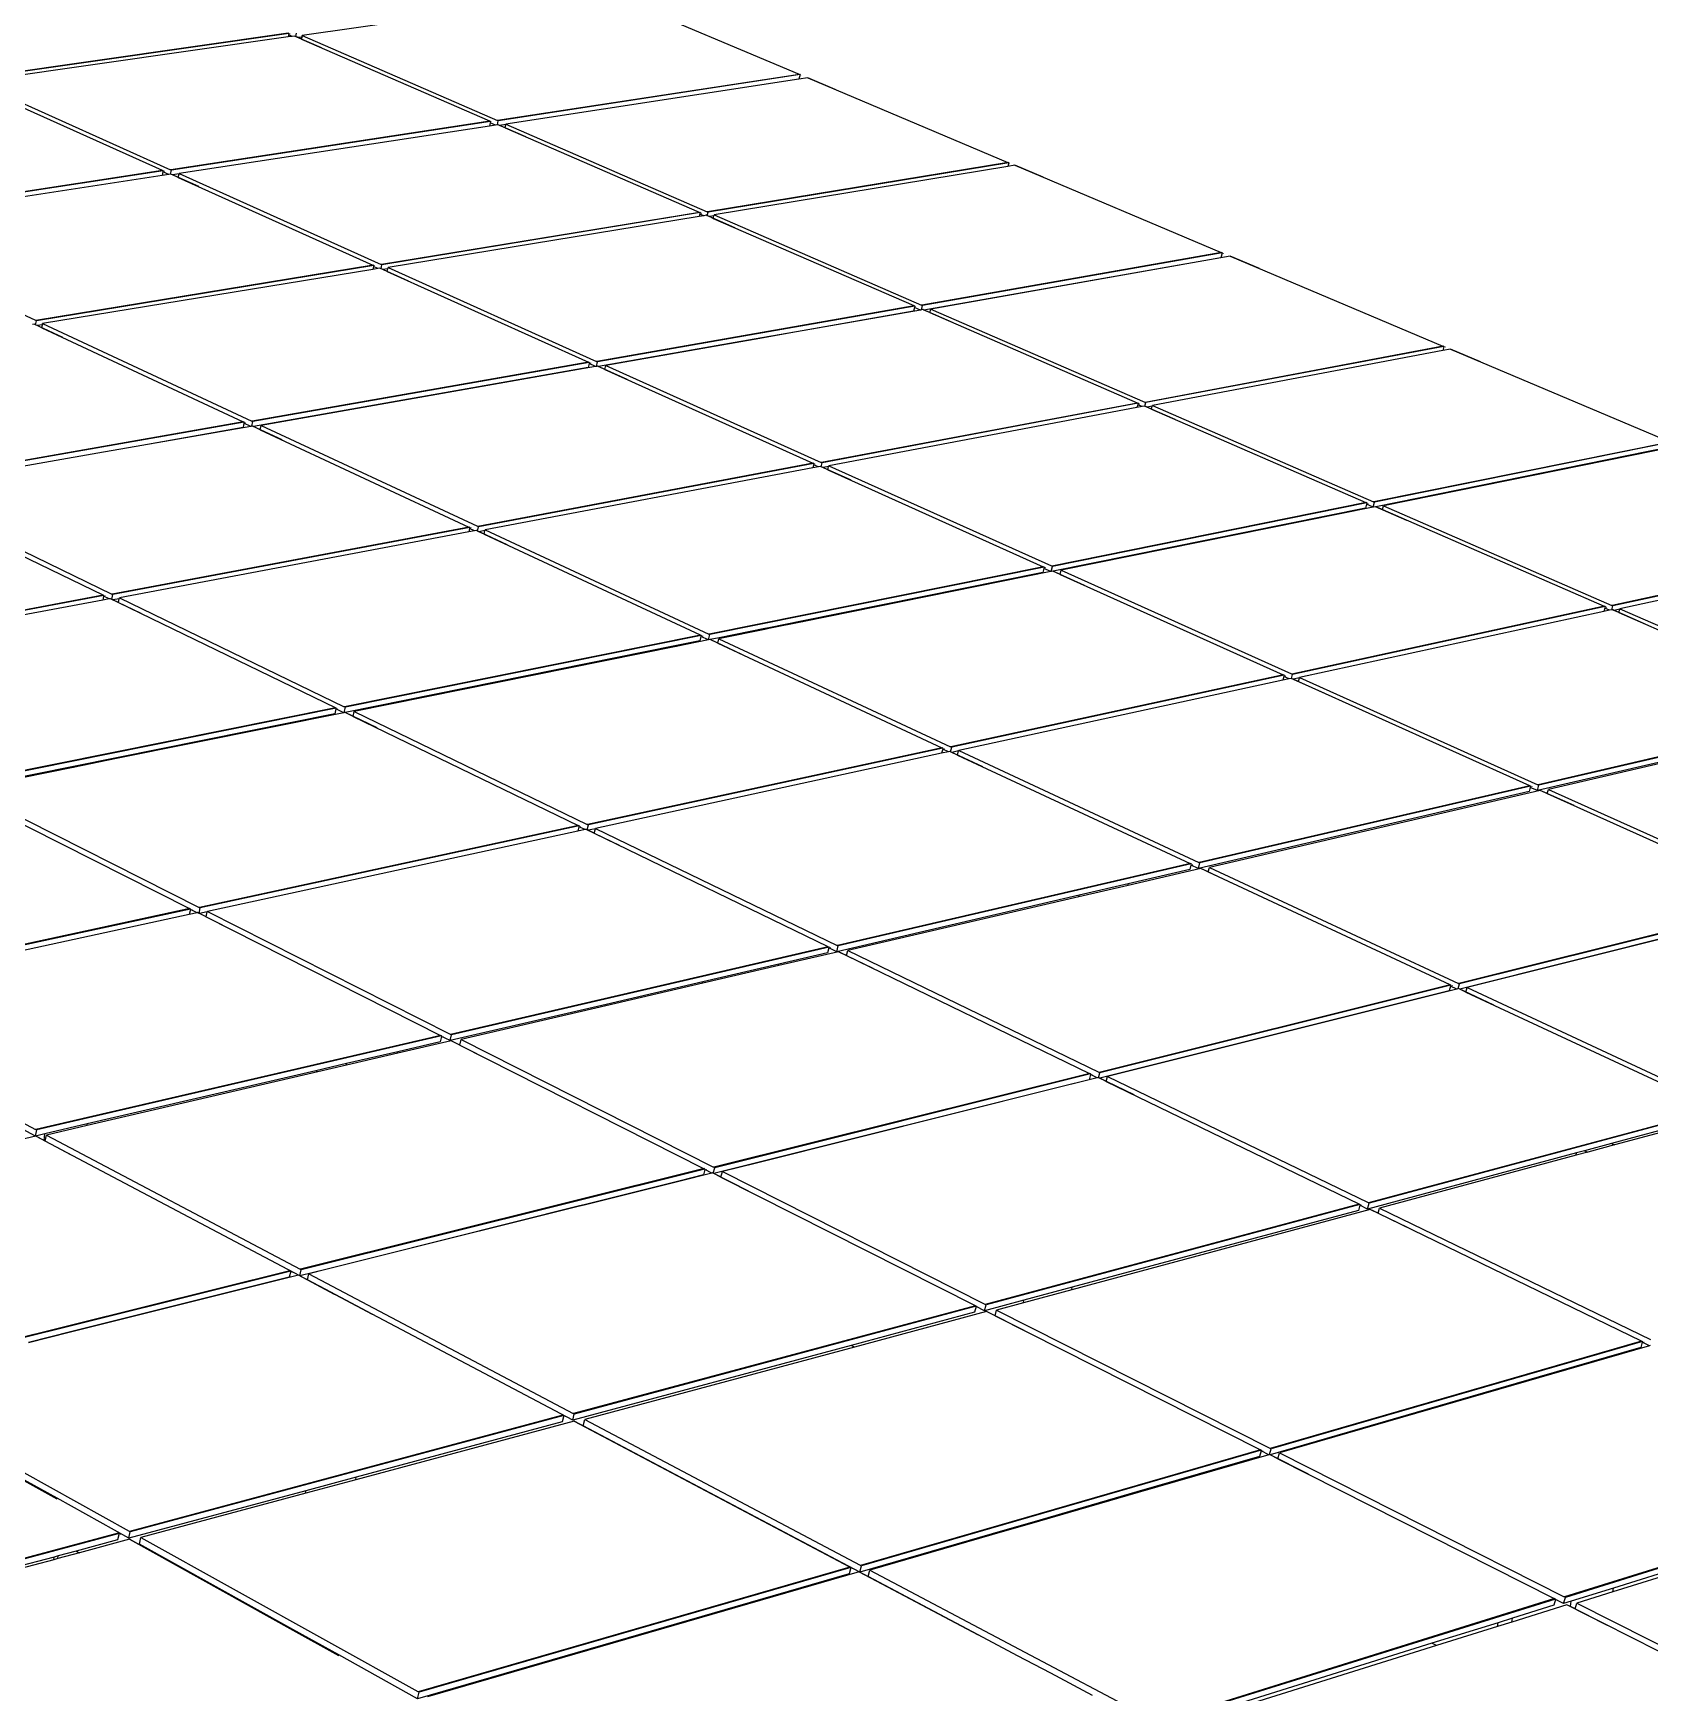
# Model space of a CAD drawing. Header units: inches. Extents: x -1925 to 2960, y -1726 to 1726.
# Drawn here: x 650 to 1440, y 135 to 946 of the extents above; entities that cross this region are included whole.
import ezdxf

# ---------------------------------------------------------------- set-up
doc = ezdxf.new("R2010")
doc.units = ezdxf.units.IN
doc.header["$MEASUREMENT"] = 0

msp = doc.modelspace()

# ---------------------------------------------------------------- linework, layer by layer
for p, q in [((926.37, 965.58), (781.68, 944.89)), ((929.53, 966.04), (1024.43, 925.99)), ((774.79, 946.01), (618.61, 923.73)), ((775.08, 945.89), (618.9, 923.6)), ((774.71, 944.21), (621.71, 922.33)), ((774.69, 946.06), (774.79, 946.01)), ((774.94, 945.24), (774.71, 944.21)), ((776.65, 944.49), (774.71, 944.21)), ((774.79, 946.01), (774.79, 946.01)), ((774.79, 946.01), (775.08, 945.89)), ((775.08, 945.89), (774.94, 945.24)), ((776.65, 944.49), (774.94, 945.24)), ((775.08, 945.89), (775.22, 945.83)), ((775.54, 945.69), (775.64, 945.64)), ((777.88, 944.67), (776.65, 944.49)), ((778.51, 944.39), (777.88, 944.67)), ((777.88, 944.67), (777.88, 944.67)), ((791.01, 938.95), (777.88, 944.67)), ((778.51, 944.39), (778.88, 946.1)), ((779.6, 943.92), (778.51, 944.39)), ((781.53, 944.2), (779.6, 943.92)), ((781.31, 943.18), (779.6, 943.92)), ((781.31, 943.18), (781.53, 944.2)), ((781.31, 943.18), (873.16, 903.2)), ((781.53, 944.2), (781.68, 944.89)), ((781.68, 944.89), (876.98, 903.44)), ((1024.57, 925.93), (877.12, 903.38)), ((1024.87, 925.81), (877.41, 903.25)), ((1024.87, 925.81), (1024.33, 923.57)), ((1028.61, 924.23), (1024.33, 923.57)), ((1024.43, 925.99), (1024.47, 925.98)), ((1024.47, 925.98), (1024.57, 925.93)), ((1024.57, 925.93), (1024.57, 925.93)), ((1024.57, 925.93), (1024.87, 925.81)), ((1024.87, 925.81), (1025.01, 925.75)), ((1025.34, 925.61), (1025.45, 925.56)), ((1028.61, 924.23), (1126.4, 882.96)), ((1028.61, 924.23), (1028.61, 924.23)), ((1042.09, 918.54), (1028.61, 924.23)), ((621.32, 920.48), (713.28, 879.1)), ((621.71, 922.33), (717.28, 879.36)), ((1024.33, 923.57), (881.17, 901.61)), ((873.31, 903.13), (717.42, 879.3)), ((873.6, 903), (717.72, 879.17)), ((873.08, 900.71), (721.49, 877.47)), ((873.45, 902.35), (873.08, 900.71)), ((876.13, 901.18), (873.08, 900.71)), ((873.2, 903.18), (873.31, 903.13)), ((873.31, 903.13), (873.31, 903.13)), ((873.31, 903.13), (873.6, 903)), ((873.6, 903), (873.45, 902.35)), ((876.13, 901.18), (873.45, 902.35)), ((873.6, 903), (873.75, 902.94)), ((874.08, 902.8), (874.18, 902.75)), ((876.97, 901.31), (876.13, 901.18)), ((876.97, 901.31), (877.41, 903.25)), ((877.36, 901.37), (876.97, 901.31)), ((877.12, 903.38), (876.98, 903.44)), ((877.41, 903.25), (877.12, 903.38)), ((878.1, 901.05), (877.36, 901.37)), ((877.36, 901.37), (877.36, 901.37)), ((890.9, 895.48), (877.36, 901.37)), ((881.15, 901.51), (878.1, 901.05)), ((880.78, 899.88), (878.1, 901.05)), ((880.78, 899.88), (881.15, 901.51)), ((880.78, 899.88), (975.63, 858.6)), ((881.15, 901.51), (881.17, 901.61)), ((881.17, 901.61), (979.45, 858.87)), ((713.42, 879.04), (548.37, 853.81)), ((713.72, 878.9), (548.67, 853.67)), ((713.22, 876.55), (552.45, 851.91)), ((713.6, 878.33), (713.22, 876.55)), ((716.45, 877.05), (713.22, 876.55)), ((713.28, 879.1), (713.32, 879.09)), ((713.32, 879.09), (713.42, 879.04)), ((713.42, 879.04), (713.42, 879.04)), ((713.42, 879.04), (713.72, 878.9)), ((713.72, 878.9), (713.6, 878.33)), ((716.45, 877.05), (713.6, 878.33)), ((713.72, 878.9), (713.86, 878.84)), ((714.2, 878.69), (714.3, 878.64)), ((717.3, 877.18), (716.45, 877.05)), ((717.42, 879.3), (717.28, 879.36)), ((717.3, 877.18), (717.72, 879.17)), ((717.49, 877.21), (717.3, 877.18)), ((717.72, 879.17), (717.42, 879.3)), ((718.24, 876.87), (717.49, 877.21)), ((717.49, 877.21), (717.49, 877.21)), ((731.08, 871.1), (717.49, 877.21)), ((721.47, 877.37), (718.24, 876.87)), ((721.09, 875.59), (718.24, 876.87)), ((721.09, 875.59), (721.47, 877.37)), ((721.09, 875.59), (816.14, 832.83)), ((721.47, 877.37), (721.49, 877.47)), ((721.49, 877.47), (820.15, 833.12)), ((1126.55, 882.9), (979.6, 858.8)), ((1126.85, 882.77), (979.9, 858.67)), ((1126.4, 880.96), (982.88, 857.37)), ((1126.4, 882.96), (1126.44, 882.95)), ((1126.85, 882.77), (1126.4, 880.96)), ((1129.81, 881.52), (1126.4, 880.96)), ((1126.44, 882.95), (1126.55, 882.9)), ((1126.55, 882.9), (1126.55, 882.9)), ((1126.55, 882.9), (1126.85, 882.77)), ((1126.85, 882.77), (1127, 882.71)), ((1127.34, 882.57), (1127.45, 882.52)), ((1129.81, 881.52), (1230.61, 838.98)), ((1129.82, 881.52), (1129.81, 881.52)), ((1143.7, 875.66), (1129.82, 881.52)), ((552.45, 851.91), (651.36, 805.83)), ((975.78, 858.53), (820.3, 833.05)), ((976.08, 858.4), (820.6, 832.91)), ((975.64, 856.54), (823.59, 831.57)), ((975.93, 857.73), (975.64, 856.54)), ((977.84, 856.9), (975.64, 856.54)), ((975.67, 858.58), (975.78, 858.53)), ((975.78, 858.53), (975.78, 858.53)), ((975.78, 858.53), (976.08, 858.4)), ((976.08, 858.4), (975.93, 857.73)), ((977.84, 856.9), (975.93, 857.73)), ((976.08, 858.4), (976.23, 858.34)), ((976.57, 858.19), (976.68, 858.14)), ((979.06, 857.1), (977.84, 856.9)), ((979.49, 856.92), (979.06, 857.1)), ((979.06, 857.1), (979.06, 857.1)), ((993.02, 851.03), (979.06, 857.1)), ((979.6, 858.8), (979.45, 858.87)), ((979.49, 856.92), (979.9, 858.67)), ((980.55, 856.45), (979.49, 856.92)), ((979.9, 858.67), (979.6, 858.8)), ((982.75, 856.82), (980.55, 856.45)), ((982.47, 855.62), (980.55, 856.45)), ((982.47, 855.62), (982.75, 856.82)), ((982.47, 855.62), (1080.44, 812.98)), ((982.75, 856.82), (982.88, 857.37)), ((982.88, 857.37), (1084.26, 813.28)), ((1230.76, 838.92), (1084.41, 813.21)), ((1231.07, 838.79), (1084.73, 813.07)), ((1230.45, 836.41), (1085.35, 810.85)), ((1235.04, 837.11), (1088.73, 811.34)), ((1231.07, 838.79), (1230.45, 836.41)), ((1230.64, 838.97), (1230.76, 838.92)), ((1230.76, 838.92), (1230.76, 838.92)), ((1230.76, 838.92), (1231.07, 838.79)), ((1231.07, 838.79), (1231.22, 838.73)), ((1231.57, 838.58), (1231.69, 838.53)), ((1235.04, 837.11), (1339.01, 793.24)), ((1235.05, 837.11), (1235.04, 837.11)), ((1249.37, 831.07), (1235.05, 837.11)), ((816.28, 832.76), (651.5, 805.76)), ((816.59, 832.62), (651.81, 805.62)), ((816.16, 830.71), (654.81, 804.22)), ((816.46, 832.04), (816.16, 830.71)), ((818.55, 831.11), (816.16, 830.71)), ((816.17, 832.81), (816.28, 832.76)), ((816.28, 832.76), (816.28, 832.76)), ((816.28, 832.76), (816.59, 832.62)), ((816.59, 832.62), (816.46, 832.04)), ((818.55, 831.11), (816.46, 832.04)), ((816.59, 832.62), (816.74, 832.56)), ((817.08, 832.4), (817.19, 832.35)), ((819.58, 831.28), (818.55, 831.11)), ((820.18, 831.01), (819.58, 831.28)), ((819.58, 831.28), (819.58, 831.28)), ((833.6, 824.97), (819.58, 831.28)), ((820.3, 833.05), (820.15, 833.12)), ((820.18, 831.01), (820.6, 832.91)), ((821.08, 830.6), (820.18, 831.01)), ((820.6, 832.91), (820.3, 833.05)), ((823.46, 830.99), (821.08, 830.6)), ((823.17, 829.66), (821.08, 830.6)), ((823.17, 829.66), (823.46, 830.99)), ((823.17, 829.66), (921.43, 785.45)), ((823.46, 830.99), (823.59, 831.57)), ((823.59, 831.57), (925.45, 785.77)), ((1080.59, 812.92), (925.61, 785.7)), ((1080.9, 812.78), (925.92, 785.56)), ((1083.68, 810.82), (1023.09, 800.16)), ((1080.74, 812.11), (1080.3, 810.33)), ((1080.47, 812.97), (1080.59, 812.92)), ((1080.59, 812.92), (1080.59, 812.92)), ((1080.59, 812.92), (1080.9, 812.78)), ((1080.9, 812.78), (1080.74, 812.11)), ((1083.68, 810.82), (1080.74, 812.11)), ((1080.9, 812.78), (1081.05, 812.71)), ((1081.41, 812.56), (1081.52, 812.51)), ((1084.19, 810.92), (1083.68, 810.82)), ((1084.19, 810.92), (1084.73, 813.07)), ((1084.9, 811.04), (1084.19, 810.92)), ((1084.41, 813.21), (1084.26, 813.28)), ((1084.73, 813.07), (1084.41, 813.21)), ((1085.35, 810.85), (1084.9, 811.04)), ((1084.9, 811.04), (1084.9, 811.04)), ((1099.31, 804.77), (1084.9, 811.04)), ((1088.29, 809.57), (1085.35, 810.85)), ((1088.29, 809.57), (1088.73, 811.34)), ((1088.73, 811.34), (1193.39, 765.82)), ((650.59, 803.91), (649.77, 803.77)), ((651.38, 803.54), (650.59, 803.91)), ((650.59, 803.91), (650.59, 803.91)), ((664.66, 797.35), (650.59, 803.91)), ((651.5, 805.76), (651.36, 805.83)), ((651.38, 803.54), (651.81, 805.62)), ((652.09, 803.21), (651.38, 803.54)), ((651.81, 805.62), (651.5, 805.76)), ((654.69, 803.63), (652.09, 803.21)), ((654.37, 802.14), (652.09, 803.21)), ((654.37, 802.14), (654.69, 803.63)), ((654.69, 803.63), (654.81, 804.22)), ((654.81, 804.22), (757.03, 756.6)), ((1080.3, 810.33), (1023.1, 800.26)), ((1088.29, 809.57), (1189.55, 765.49)), ((654.37, 802.14), (752.79, 756.25)), ((1002.46, 796.63), (926.37, 783.23)), ((1002.44, 796.52), (929.94, 783.75)), ((1023.09, 800.16), (1002.44, 796.52)), ((1002.44, 796.52), (1002.46, 796.63)), ((1023.1, 800.26), (1002.46, 796.63)), ((1023.09, 800.16), (1023.1, 800.26)), ((1339.16, 793.18), (1193.54, 765.75)), ((1339.49, 793.04), (1193.87, 765.61)), ((1338.94, 791.01), (1197.04, 764.22)), ((1339.49, 793.04), (1338.94, 791.01)), ((1342.64, 791.71), (1338.94, 791.01)), ((1339.04, 793.23), (1339.16, 793.18)), ((1339.16, 793.18), (1339.16, 793.18)), ((1339.16, 793.18), (1339.49, 793.04)), ((1339.49, 793.04), (1339.64, 792.97)), ((1340, 792.82), (1340.12, 792.77)), ((1342.64, 791.71), (1449.89, 746.45)), ((1342.64, 791.71), (1342.64, 791.71)), ((1357.41, 785.47), (1342.64, 791.71)), ((921.58, 785.38), (757.18, 756.53)), ((921.9, 785.24), (757.5, 756.38)), ((921.31, 782.73), (757.75, 753.94)), ((924.89, 783.25), (761.53, 754.5)), ((921.76, 784.66), (921.31, 782.73)), ((921.43, 785.45), (921.47, 785.44)), ((921.47, 785.44), (921.58, 785.38)), ((921.58, 785.38), (921.58, 785.38)), ((921.58, 785.38), (921.9, 785.24)), ((921.9, 785.24), (921.76, 784.66)), ((924.89, 783.25), (921.76, 784.66)), ((921.9, 785.24), (922.05, 785.17)), ((922.41, 785.01), (922.52, 784.96)), ((925.4, 783.34), (924.89, 783.25)), ((925.4, 783.34), (925.92, 785.56)), ((925.92, 783.43), (925.4, 783.34)), ((925.61, 785.7), (925.45, 785.77)), ((925.92, 785.56), (925.61, 785.7)), ((926.37, 783.23), (925.92, 783.43)), ((925.92, 783.43), (925.92, 783.43)), ((940.41, 776.91), (925.92, 783.43)), ((929.49, 781.83), (926.37, 783.23)), ((929.49, 781.83), (929.94, 783.75)), ((929.49, 781.83), (1031.16, 736.08)), ((929.94, 783.75), (1035.19, 736.43)), ((1189.71, 765.42), (1035.35, 736.36)), ((1190.04, 765.28), (1035.68, 736.21)), ((1189.5, 763.2), (1038.87, 734.78)), ((1189.86, 764.6), (1189.5, 763.2)), ((1191.99, 763.67), (1189.5, 763.2)), ((1189.55, 765.49), (1189.59, 765.47)), ((1189.59, 765.47), (1189.71, 765.42)), ((1189.71, 765.42), (1189.71, 765.42)), ((1189.71, 765.42), (1190.04, 765.28)), ((1190.04, 765.28), (1189.86, 764.6)), ((1191.99, 763.67), (1189.86, 764.6)), ((1190.04, 765.28), (1190.19, 765.21)), ((1190.56, 765.06), (1190.67, 765)), ((1193.21, 763.9), (1191.99, 763.67)), ((1193.4, 763.81), (1193.21, 763.9)), ((1193.21, 763.9), (1193.21, 763.9)), ((1208.09, 757.42), (1193.21, 763.9)), ((1193.54, 765.75), (1193.39, 765.82)), ((1193.4, 763.81), (1193.87, 765.61)), ((1194.44, 763.36), (1193.4, 763.81)), ((1193.87, 765.61), (1193.54, 765.75)), ((1196.94, 763.83), (1194.44, 763.36)), ((1196.58, 762.43), (1194.44, 763.36)), ((1196.58, 762.43), (1196.94, 763.83)), ((1196.58, 762.43), (1301.27, 716.87)), ((1196.94, 763.83), (1197.04, 764.22)), ((1197.04, 764.22), (1305.11, 717.22)), ((752.94, 756.18), (578.24, 725.53)), ((753.26, 756.03), (578.55, 725.37)), ((756.48, 754.01), (703.22, 744.63)), ((753.16, 755.56), (752.7, 753.45)), ((752.83, 756.23), (752.94, 756.18)), ((752.94, 756.18), (752.95, 756.18)), ((752.95, 756.18), (753.26, 756.03)), ((753.26, 756.03), (753.16, 755.56)), ((756.48, 754.01), (753.16, 755.56)), ((753.26, 756.03), (753.42, 755.96)), ((753.77, 755.8), (753.89, 755.74)), ((757, 754.1), (756.48, 754.01)), ((757, 754.1), (757.5, 756.38)), ((757.3, 754.15), (757, 754.1)), ((757.18, 756.53), (757.03, 756.6)), ((757.5, 756.38), (757.18, 756.53)), ((757.75, 753.94), (757.3, 754.15)), ((757.3, 754.15), (757.3, 754.15)), ((771.84, 747.37), (757.3, 754.15)), ((761.07, 752.39), (757.75, 753.94)), ((761.07, 752.39), (761.53, 754.5)), ((761.53, 754.5), (867.26, 705.24)), ((752.7, 753.45), (703.22, 744.75)), ((761.07, 752.39), (863.01, 704.86)), ((1450.05, 746.38), (1305.27, 717.15)), ((1450.38, 746.24), (1305.61, 717)), ((681.76, 740.97), (615.85, 729.38)), ((681.76, 740.86), (615.85, 729.26)), ((703.22, 744.75), (681.76, 740.97)), ((703.22, 744.63), (681.76, 740.86)), ((681.76, 740.86), (681.76, 740.97)), ((703.22, 744.63), (703.22, 744.75)), ((1449.7, 743.8), (1306.14, 714.75)), ((1454.61, 744.45), (1309.87, 715.15)), ((1031.32, 736.01), (867.42, 705.16)), ((1031.65, 735.86), (867.75, 705.01)), ((1031.13, 733.72), (870.96, 703.51)), ((1031.5, 735.27), (1031.13, 733.72)), ((1033.81, 734.23), (1031.13, 733.72)), ((1031.2, 736.06), (1031.32, 736.01)), ((1031.32, 736.01), (1031.32, 736.01)), ((1031.32, 736.01), (1031.65, 735.86)), ((1031.65, 735.86), (1031.5, 735.27)), ((1033.81, 734.23), (1031.5, 735.27)), ((1031.65, 735.86), (1031.81, 735.79)), ((1032.17, 735.63), (1032.29, 735.57)), ((1034.84, 734.43), (1033.81, 734.23)), ((1035.2, 734.26), (1034.84, 734.43)), ((1034.84, 734.43), (1034.84, 734.43)), ((1049.81, 727.69), (1034.84, 734.43)), ((1035.35, 736.36), (1035.19, 736.43)), ((1035.2, 734.26), (1035.68, 736.21)), ((1036.09, 733.87), (1035.2, 734.26)), ((1035.68, 736.21), (1035.35, 736.36)), ((1038.77, 734.37), (1036.09, 733.87)), ((1038.39, 732.83), (1036.09, 733.87)), ((1038.39, 732.83), (1038.77, 734.37)), ((1038.39, 732.83), (1143.62, 685.48)), ((1038.77, 734.37), (1038.87, 734.78)), ((1038.87, 734.78), (1147.66, 685.87)), ((582.6, 723.41), (688.65, 672.06)), ((582.12, 721.1), (684.17, 671.65)), ((1301.43, 716.8), (1147.82, 685.79)), ((1301.77, 716.65), (1148.16, 685.64)), ((1301.1, 714.14), (1148.53, 683.28)), ((1304.82, 714.55), (1152.45, 683.71)), ((1301.59, 715.96), (1301.1, 714.14)), ((1301.31, 716.85), (1301.43, 716.8)), ((1301.43, 716.8), (1301.43, 716.8)), ((1301.43, 716.8), (1301.77, 716.65)), ((1301.77, 716.65), (1301.59, 715.96)), ((1304.82, 714.55), (1301.59, 715.96)), ((1301.77, 716.65), (1301.93, 716.58)), ((1302.31, 716.42), (1302.43, 716.36)), ((1304.95, 714.57), (1304.82, 714.55)), ((1304.95, 714.57), (1305.61, 717)), ((1306.03, 714.79), (1304.95, 714.57)), ((1305.27, 717.15), (1305.11, 717.22)), ((1305.61, 717), (1305.27, 717.15)), ((1306.14, 714.75), (1306.03, 714.79)), ((1306.04, 714.79), (1306.03, 714.79)), ((1321.41, 708.1), (1306.04, 714.79)), ((1309.38, 713.34), (1306.14, 714.75)), ((1309.38, 713.34), (1309.87, 715.15)), ((1309.87, 715.15), (1421.55, 666.58)), ((1309.38, 713.34), (1417.71, 666.19)), ((863.17, 704.79), (688.81, 671.98)), ((863.5, 704.63), (689.14, 671.82)), ((862.99, 702.43), (692.36, 670.26)), ((863.39, 704.15), (862.99, 702.43)), ((865.89, 702.98), (862.99, 702.43)), ((863.05, 704.84), (863.17, 704.79)), ((863.17, 704.79), (863.17, 704.79)), ((863.17, 704.79), (863.5, 704.63)), ((863.5, 704.63), (863.39, 704.15)), ((865.89, 702.98), (863.39, 704.15)), ((863.5, 704.63), (863.66, 704.56)), ((864.02, 704.39), (864.14, 704.33)), ((866.71, 703.13), (865.89, 702.98)), ((867.25, 702.88), (866.71, 703.13)), ((866.71, 703.13), (866.71, 703.13)), ((881.75, 696.12), (866.71, 703.13)), ((867.25, 702.88), (867.75, 705.01)), ((867.96, 702.55), (867.25, 702.88)), ((867.42, 705.16), (867.26, 705.24)), ((867.75, 705.01), (867.42, 705.16)), ((870.86, 703.1), (867.96, 702.55)), ((870.46, 701.38), (867.96, 702.55)), ((870.46, 701.38), (870.86, 703.1)), ((870.46, 701.38), (976.08, 652.13)), ((870.86, 703.1), (870.96, 703.51)), ((870.96, 703.51), (980.34, 652.55)), ((1565.51, 697.66), (1421.72, 666.5)), ((1565.86, 697.51), (1422.06, 666.35)), ((1565.19, 695.22), (1425.45, 664.88)), ((1143.78, 685.41), (980.5, 652.47)), ((1144.12, 685.26), (980.85, 652.31)), ((1143.46, 682.68), (1025.53, 658.84)), ((1147.39, 683.12), (1026.09, 658.58)), ((1143.97, 684.66), (1143.46, 682.68)), ((1143.62, 685.48), (1143.66, 685.47)), ((1143.66, 685.47), (1143.78, 685.41)), ((1143.78, 685.41), (1143.78, 685.41)), ((1143.78, 685.41), (1144.12, 685.26)), ((1144.12, 685.26), (1143.97, 684.66)), ((1147.39, 683.12), (1143.97, 684.66)), ((1144.12, 685.26), (1144.28, 685.19)), ((1144.66, 685.02), (1144.79, 684.96)), ((1147.52, 683.15), (1147.39, 683.12)), ((1147.52, 683.15), (1148.16, 685.64)), ((1148.42, 683.33), (1147.52, 683.15)), ((1147.82, 685.79), (1147.66, 685.87)), ((1148.16, 685.64), (1147.82, 685.79)), ((1148.53, 683.28), (1148.42, 683.33)), ((1148.42, 683.33), (1148.42, 683.33)), ((1163.9, 676.36), (1148.42, 683.33)), ((1151.95, 681.74), (1148.53, 683.28)), ((1151.95, 681.74), (1152.45, 683.71)), ((1151.95, 681.74), (1260.94, 632.7)), ((1152.45, 683.71), (1264.99, 633.12)), ((684.32, 671.57), (498.47, 636.63)), ((684.65, 671.41), (498.8, 636.46)), ((684.17, 669.15), (502.03, 634.83)), ((684.17, 671.65), (684.2, 671.63)), ((684.58, 671.06), (684.17, 669.15)), ((687.3, 669.74), (684.17, 669.15)), ((684.2, 671.63), (684.32, 671.57)), ((684.32, 671.57), (684.33, 671.57)), ((684.33, 671.57), (684.65, 671.41)), ((684.65, 671.41), (684.58, 671.06)), ((687.3, 669.74), (684.58, 671.06)), ((684.65, 671.41), (684.81, 671.34)), ((685.18, 671.16), (685.3, 671.1)), ((687.87, 669.85), (687.3, 669.74)), ((688.63, 669.48), (687.87, 669.85)), ((687.88, 669.85), (687.87, 669.85)), ((702.98, 662.53), (687.88, 669.85)), ((688.63, 669.48), (689.14, 671.82)), ((689.13, 669.24), (688.63, 669.48)), ((688.81, 671.98), (688.65, 672.06)), ((689.14, 671.82), (688.81, 671.98)), ((692.26, 669.83), (689.13, 669.24)), ((691.85, 667.92), (689.13, 669.24)), ((691.85, 667.92), (692.26, 669.83)), ((691.85, 667.92), (797.7, 616.63)), ((692.26, 669.83), (692.36, 670.26)), ((692.36, 670.26), (802.2, 617.07)), ((1417.88, 666.12), (1265.16, 633.04)), ((1418.23, 665.96), (1265.51, 632.88)), ((1418.03, 665.26), (1417.57, 663.61)), ((1417.71, 666.19), (1417.75, 666.17)), ((1417.75, 666.17), (1417.88, 666.12)), ((1417.88, 666.12), (1417.88, 666.12)), ((1417.88, 666.12), (1418.23, 665.96)), ((1418.23, 665.96), (1418.03, 665.26)), ((1420.41, 664.23), (1418.03, 665.26)), ((1418.23, 665.96), (1418.39, 665.89)), ((1418.78, 665.72), (1418.91, 665.67)), ((1421.54, 664.47), (1422.06, 666.35)), ((1421.72, 666.5), (1421.55, 666.58)), ((1422.06, 666.35), (1421.72, 666.5)), ((1425.4, 664.7), (1425.45, 664.88)), ((1425.45, 664.88), (1540.89, 614.67)), ((1026.09, 658.58), (1009.57, 655.24)), ((1025.53, 658.84), (1009.62, 655.62)), ((1025.53, 658.84), (1026.09, 658.58)), ((1417.57, 663.61), (1268.92, 631.35)), ((1420.41, 664.23), (1417.57, 663.61)), ((1421.54, 664.47), (1420.41, 664.23)), ((1421.61, 664.49), (1421.54, 664.47)), ((1422.55, 664.08), (1421.61, 664.49)), ((1421.62, 664.49), (1421.61, 664.49)), ((1437.5, 657.57), (1421.62, 664.49)), ((1425.4, 664.7), (1422.55, 664.08)), ((1424.94, 663.04), (1422.55, 664.08)), ((1424.94, 663.04), (1425.4, 664.7)), ((1424.94, 663.04), (1537.05, 614.24)), ((976.24, 652.06), (802.36, 617)), ((976.59, 651.9), (802.7, 616.83)), ((980.09, 649.72), (964.39, 646.54)), ((975.95, 649.25), (964.43, 646.92)), ((976.47, 651.41), (975.95, 649.25)), ((976.08, 652.13), (976.12, 652.12)), ((976.12, 652.12), (976.24, 652.06)), ((976.24, 652.06), (976.25, 652.06)), ((976.25, 652.06), (976.59, 651.9)), ((976.59, 651.9), (976.47, 651.41)), ((980.09, 649.72), (976.47, 651.41)), ((976.59, 651.9), (976.75, 651.82)), ((977.13, 651.65), (977.25, 651.59)), ((980.22, 649.75), (980.09, 649.72)), ((980.22, 649.75), (980.85, 652.31)), ((980.91, 649.89), (980.22, 649.75)), ((980.5, 652.47), (980.34, 652.55)), ((980.85, 652.31), (980.5, 652.47)), ((981.02, 649.83), (980.91, 649.89)), ((980.91, 649.89), (980.91, 649.89)), ((996.48, 642.62), (980.91, 649.89)), ((985.29, 650.7), (981.02, 649.83)), ((984.64, 648.14), (981.02, 649.83)), ((984.64, 648.14), (985.17, 650.3)), ((985.84, 650.44), (985.17, 650.3)), ((985.17, 650.3), (1098.44, 597.52)), ((1007.72, 655.23), (985.29, 650.7)), ((985.84, 650.44), (985.29, 650.7)), ((1007.68, 654.85), (985.84, 650.44)), ((1009.57, 655.24), (1007.68, 654.85)), ((1007.68, 654.85), (1007.72, 655.23)), ((1009.62, 655.62), (1007.72, 655.23)), ((1009.57, 655.24), (1009.62, 655.62)), ((964.43, 646.92), (802.66, 614.22)), ((964.39, 646.54), (807.04, 614.73)), ((964.39, 646.54), (964.43, 646.92)), ((984.64, 648.14), (1094.17, 597.07)), ((1261.11, 632.62), (1098.61, 597.45)), ((1261.46, 632.47), (1098.96, 597.28)), ((1260.94, 632.7), (1260.98, 632.68)), ((1260.98, 632.68), (1261.11, 632.62)), ((1261.11, 632.62), (1261.11, 632.62)), ((1261.11, 632.62), (1261.46, 632.47)), ((1261.46, 632.47), (1261.3, 631.86)), ((1261.46, 632.47), (1261.63, 632.39)), ((1264.97, 630.89), (1265.51, 632.88)), ((1265.16, 633.04), (1264.99, 633.12)), ((1265.51, 632.88), (1265.16, 633.04)), ((1260.82, 630.05), (1102.4, 595.68)), ((1261.3, 631.86), (1260.82, 630.05)), ((1263.86, 630.71), (1260.82, 630.05)), ((1263.86, 630.71), (1261.3, 631.86)), ((1262.02, 632.21), (1262.15, 632.16)), ((1264.88, 630.93), (1263.86, 630.71)), ((1264.97, 630.89), (1264.88, 630.93)), ((1264.88, 630.93), (1264.88, 630.93)), ((1280.9, 623.72), (1264.88, 630.93)), ((1265.83, 630.5), (1264.97, 630.89)), ((1268.87, 631.16), (1265.83, 630.5)), ((1268.39, 629.35), (1265.83, 630.5)), ((1268.39, 629.35), (1268.87, 631.16)), ((1268.39, 629.35), (1381.32, 578.54)), ((1268.87, 631.16), (1268.92, 631.35)), ((1268.92, 631.35), (1385.36, 579)), ((797.86, 616.55), (612.31, 579.15)), ((798.21, 616.38), (612.65, 578.97)), ((797.74, 616.61), (797.86, 616.55)), ((797.86, 616.55), (797.86, 616.55)), ((797.86, 616.55), (798.21, 616.38)), ((798.21, 616.38), (798.13, 616.03)), ((798.21, 616.38), (798.37, 616.3)), ((798.75, 616.12), (798.88, 616.06)), ((802.1, 614.19), (802.7, 616.83)), ((802.36, 617), (802.2, 617.07)), ((802.7, 616.83), (802.36, 617)), ((801.97, 614.16), (690.91, 591.71)), ((797.59, 613.66), (690.94, 592.11)), ((798.13, 616.03), (797.59, 613.66)), ((801.97, 614.16), (798.13, 616.03)), ((802.1, 614.19), (801.97, 614.16)), ((802.55, 614.28), (802.1, 614.19)), ((802.66, 614.22), (802.55, 614.28)), ((802.55, 614.28), (802.55, 614.28)), ((818.2, 606.69), (802.55, 614.28)), ((806.51, 612.36), (802.66, 614.22)), ((806.51, 612.36), (807.04, 614.73)), ((806.51, 612.36), (916.41, 559.1)), ((807.04, 614.73), (920.92, 559.59)), ((1537.23, 614.17), (1385.54, 578.92)), ((1537.59, 614.01), (1385.9, 578.75)), ((690.94, 592.11), (669.81, 587.84)), ((690.91, 591.71), (690.94, 592.11)), ((1094.34, 596.99), (921.09, 559.5)), ((1094.69, 596.83), (921.44, 559.33)), ((1094.06, 594.34), (924.9, 557.66)), ((1094.57, 596.33), (1094.06, 594.34)), ((1097.33, 595.05), (1094.06, 594.34)), ((1094.17, 597.07), (1094.21, 597.05)), ((1094.21, 597.05), (1094.34, 596.99)), ((1094.34, 596.99), (1094.34, 596.99)), ((1094.34, 596.99), (1094.69, 596.83)), ((1094.69, 596.83), (1094.57, 596.33)), ((1097.33, 595.05), (1094.57, 596.33)), ((1094.69, 596.83), (1094.86, 596.75)), ((1095.26, 596.57), (1095.38, 596.51)), ((1098.13, 595.22), (1097.33, 595.05)), ((1098.41, 595.1), (1098.13, 595.22)), ((1098.13, 595.22), (1098.13, 595.22)), ((1114.26, 587.7), (1098.13, 595.22)), ((1098.41, 595.1), (1098.96, 597.28)), ((1099.09, 594.78), (1098.41, 595.1)), ((1098.61, 597.45), (1098.44, 597.52)), ((1098.96, 597.28), (1098.61, 597.45)), ((1102.35, 595.49), (1099.09, 594.78)), ((1101.85, 593.49), (1099.09, 594.78)), ((1101.85, 593.49), (1102.35, 595.49)), ((1101.85, 593.49), (1215.46, 540.51)), ((1102.35, 595.49), (1102.4, 595.68)), ((1102.4, 595.68), (1219.74, 541.01)), ((1476.35, 597.36), (1385.16, 576.12)), ((1476.23, 596.67), (1390.5, 576.69)), ((669.81, 587.84), (612.36, 576.23)), ((669.78, 587.44), (617.01, 576.77)), ((690.91, 591.71), (669.78, 587.44)), ((669.78, 587.44), (669.81, 587.84)), ((617.01, 576.77), (731.3, 519.06)), ((1381.12, 575.66), (1219.56, 538.04)), ((1381.49, 578.46), (1219.91, 540.93)), ((1381.85, 578.3), (1220.28, 540.76)), ((1386.45, 576.23), (1224.92, 538.6)), ((1381.68, 577.68), (1381.12, 575.66)), ((1381.36, 578.52), (1381.49, 578.46)), ((1381.49, 578.46), (1381.49, 578.46)), ((1381.49, 578.46), (1381.85, 578.3)), ((1381.85, 578.3), (1381.68, 577.68)), ((1385.16, 576.12), (1381.68, 577.68)), ((1381.85, 578.3), (1382.03, 578.22)), ((1382.43, 578.04), (1382.57, 577.98)), ((1385.16, 576.12), (1385.9, 578.75)), ((1385.54, 578.92), (1385.36, 579)), ((1385.9, 578.75), (1385.54, 578.92)), ((1389.93, 574.66), (1386.45, 576.23)), ((1386.46, 576.23), (1386.45, 576.23)), ((1403.04, 568.77), (1386.46, 576.23)), ((1389.93, 574.66), (1390.5, 576.69)), ((1390.5, 576.69), (1511.09, 522.47)), ((616.45, 574.16), (726.52, 518.53)), ((1389.93, 574.66), (1507.05, 521.97)), ((921.09, 559.5), (920.92, 559.59)), ((921.44, 559.33), (921.09, 559.5)), ((916.57, 559.02), (731.47, 518.98)), ((916.93, 558.84), (731.83, 518.8)), ((916.32, 556.28), (735.3, 517.04)), ((916.85, 558.48), (916.32, 556.28)), ((919.82, 557.04), (916.32, 556.28)), ((916.41, 559.1), (916.45, 559.08)), ((916.45, 559.08), (916.57, 559.02)), ((916.57, 559.02), (916.58, 559.02)), ((916.58, 559.02), (916.93, 558.84)), ((916.93, 558.84), (916.85, 558.48)), ((919.82, 557.04), (916.85, 558.48)), ((916.93, 558.84), (917.1, 558.76)), ((917.5, 558.57), (917.63, 558.51)), ((920.39, 557.16), (919.82, 557.04)), ((920.39, 557.17), (920.39, 557.16)), ((936.62, 549.3), (920.39, 557.17)), ((920.87, 556.93), (920.39, 557.16)), ((920.87, 556.93), (921.44, 559.33)), ((921.35, 556.7), (920.87, 556.93)), ((924.85, 557.46), (921.35, 556.7)), ((924.33, 555.26), (921.35, 556.7)), ((924.33, 555.26), (924.85, 557.46)), ((924.33, 555.26), (1038.47, 499.94)), ((924.85, 557.46), (924.9, 557.66)), ((924.9, 557.66), (1042.99, 500.47)), ((1215.64, 540.43), (1043.17, 500.39)), ((1216, 540.26), (1043.54, 500.21)), ((1220.64, 538.1), (1185.13, 529.83)), ((1215.28, 537.55), (1185.23, 530.55)), ((1215.87, 539.76), (1215.28, 537.55)), ((1215.46, 540.51), (1215.5, 540.5)), ((1215.5, 540.5), (1215.64, 540.43)), ((1215.64, 540.43), (1215.64, 540.43)), ((1215.64, 540.43), (1216, 540.26)), ((1216, 540.26), (1215.87, 539.76)), ((1219.56, 538.04), (1215.87, 539.76)), ((1216, 540.26), (1216.18, 540.18)), ((1216.59, 539.99), (1216.72, 539.93)), ((1219.56, 538.04), (1220.28, 540.76)), ((1219.91, 540.93), (1219.74, 541.01)), ((1220.28, 540.76), (1219.91, 540.93)), ((1224.33, 536.38), (1220.64, 538.1)), ((1220.64, 538.1), (1220.64, 538.1)), ((1237.36, 530.3), (1220.64, 538.1)), ((1224.33, 536.38), (1224.92, 538.6)), ((1224.33, 536.38), (1342.3, 481.37)), ((1224.92, 538.6), (1346.57, 481.91)), ((1185.13, 529.83), (1161.12, 524.24)), ((1185.23, 530.55), (1161.22, 524.96)), ((1185.13, 529.83), (1185.23, 530.55)), ((731.47, 518.98), (731.3, 519.06)), ((731.83, 518.8), (731.47, 518.98)), ((1161.22, 524.96), (1042.84, 497.41)), ((1161.12, 524.24), (1048.21, 497.95)), ((1161.12, 524.24), (1161.22, 524.96)), ((1507.23, 521.89), (1346.76, 481.83)), ((1507.6, 521.72), (1347.14, 481.65)), ((726.69, 518.45), (528.49, 475.6)), ((727.05, 518.27), (528.84, 475.41)), ((726.46, 515.63), (532.33, 473.56)), ((727.01, 518.07), (726.46, 515.63)), ((730.23, 516.45), (726.46, 515.63)), ((726.56, 518.51), (726.69, 518.45)), ((726.69, 518.45), (726.69, 518.45)), ((726.69, 518.45), (727.05, 518.27)), ((727.05, 518.27), (727.01, 518.07)), ((730.23, 516.45), (727.01, 518.07)), ((727.05, 518.27), (727.22, 518.18)), ((727.62, 517.98), (727.75, 517.92)), ((730.52, 516.51), (730.23, 516.45)), ((731.24, 516.15), (730.52, 516.51)), ((730.53, 516.51), (730.52, 516.51)), ((746.82, 508.27), (730.53, 516.51)), ((731.24, 516.15), (731.83, 518.8)), ((731.49, 516.02), (731.24, 516.15)), ((735.26, 516.84), (731.49, 516.02)), ((734.71, 514.39), (731.49, 516.02)), ((734.71, 514.39), (735.26, 516.84)), ((734.71, 514.39), (849.19, 456.54)), ((735.26, 516.84), (735.3, 517.04)), ((735.3, 517.04), (853.98, 457.12)), ((1460.92, 507.56), (1347.17, 479.1)), ((1460.9, 507.47), (1350.83, 479.93)), ((1038.65, 499.85), (854.16, 457.03)), ((1039.02, 499.67), (854.53, 456.84)), ((1043.69, 497.41), (1014.45, 490.6)), ((1038.32, 496.88), (1014.53, 491.34)), ((1038.93, 499.31), (1038.32, 496.88)), ((1038.47, 499.94), (1038.51, 499.92)), ((1038.51, 499.92), (1038.65, 499.85)), ((1038.65, 499.85), (1038.65, 499.85)), ((1038.65, 499.85), (1039.02, 499.67)), ((1039.02, 499.67), (1038.93, 499.31)), ((1042.84, 497.41), (1038.93, 499.31)), ((1039.02, 499.67), (1039.19, 499.59)), ((1039.61, 499.39), (1039.74, 499.32)), ((1042.84, 497.41), (1043.54, 500.21)), ((1043.17, 500.39), (1042.99, 500.47)), ((1043.54, 500.21), (1043.17, 500.39)), ((1047.6, 495.51), (1043.69, 497.41)), ((1043.69, 497.41), (1043.69, 497.41)), ((1060.53, 489.25), (1043.69, 497.41)), ((1047.6, 495.51), (1048.21, 497.95)), ((1047.6, 495.51), (1166.27, 438)), ((1048.21, 497.95), (1170.8, 438.58)), ((1014.45, 490.6), (977.36, 481.97)), ((1014.53, 491.34), (977.45, 482.72)), ((1014.45, 490.6), (1014.53, 491.34)), ((977.36, 481.97), (930.01, 470.95)), ((977.45, 482.72), (930.09, 471.7)), ((977.36, 481.97), (977.45, 482.72)), ((1342.48, 481.29), (1170.99, 438.49)), ((1342.86, 481.11), (1171.37, 438.31)), ((1342.09, 478.36), (1172.06, 435.84)), ((1345.76, 479.19), (1175.1, 436.5)), ((1342.72, 480.61), (1342.09, 478.36)), ((1342.34, 481.35), (1342.48, 481.29)), ((1342.48, 481.29), (1342.48, 481.29)), ((1342.48, 481.29), (1342.86, 481.11)), ((1342.86, 481.11), (1342.72, 480.61)), ((1345.76, 479.19), (1342.72, 480.61)), ((1342.86, 481.11), (1343.04, 481.03)), ((1343.46, 480.83), (1343.6, 480.77)), ((1346.5, 479.37), (1345.76, 479.19)), ((1346.5, 479.37), (1347.14, 481.65)), ((1346.55, 479.39), (1346.5, 479.37)), ((1347.17, 479.1), (1346.55, 479.39)), ((1346.56, 479.39), (1346.55, 479.39)), ((1363.89, 471.3), (1346.56, 479.39)), ((1346.76, 481.83), (1346.57, 481.91)), ((1347.14, 481.65), (1346.76, 481.83)), ((1350.21, 477.68), (1347.17, 479.1)), ((1350.21, 477.68), (1350.83, 479.93)), ((1350.83, 479.93), (1477.02, 421.13)), ((532.33, 473.56), (651.38, 410.65)), ((930.09, 471.7), (853.85, 453.96)), ((930.01, 470.95), (859.23, 454.47)), ((930.01, 470.95), (930.09, 471.7)), ((1350.21, 477.68), (1472.74, 420.55)), ((849.36, 456.45), (651.55, 410.56)), ((849.74, 456.26), (651.93, 410.36)), ((849.69, 456.07), (849.06, 453.38)), ((849.19, 456.54), (849.23, 456.52)), ((849.23, 456.52), (849.36, 456.45)), ((849.36, 456.45), (849.37, 456.45)), ((849.37, 456.45), (849.74, 456.26)), ((849.74, 456.26), (849.69, 456.07)), ((853.85, 453.96), (849.69, 456.07)), ((849.74, 456.26), (849.91, 456.18)), ((850.33, 455.97), (850.46, 455.9)), ((853.85, 453.96), (854.53, 456.84)), ((854.16, 457.03), (853.98, 457.12)), ((854.53, 456.84), (854.16, 457.03)), ((858.59, 451.79), (859.23, 454.47)), ((859.23, 454.47), (982.59, 392.19)), ((828.3, 447.81), (803.25, 441.98)), ((828.37, 448.57), (803.33, 442.75)), ((854.43, 453.89), (828.3, 447.81)), ((828.3, 447.81), (828.37, 448.57)), ((849.06, 453.38), (828.37, 448.57)), ((858.59, 451.79), (854.43, 453.89)), ((854.43, 453.89), (854.43, 453.89)), ((871.37, 445.33), (854.43, 453.89)), ((858.59, 451.79), (977.78, 391.55)), ((651.28, 407.39), (589.87, 439.87)), ((789.29, 438.73), (676.48, 412.48)), ((788.28, 439.25), (676.54, 413.26)), ((803.33, 442.75), (788.28, 439.25)), ((789.29, 438.73), (788.28, 439.25)), ((803.25, 441.98), (789.29, 438.73)), ((803.25, 441.98), (803.33, 442.75)), ((1166.45, 437.91), (982.77, 392.09)), ((1166.27, 438), (1166.32, 437.98)), ((1166.32, 437.98), (1166.45, 437.91)), ((1166.45, 437.91), (1166.46, 437.91)), ((1166.46, 437.91), (1166.84, 437.73)), ((1170.72, 435.84), (1171.37, 438.31)), ((1170.99, 438.49), (1170.8, 438.58)), ((1171.37, 438.31), (1170.99, 438.49)), ((1166.84, 437.73), (983.16, 391.9)), ((1148.32, 430.36), (1002.89, 394)), ((1148.33, 430.45), (1002.9, 394.1)), ((1170, 435.78), (1148.32, 430.36)), ((1148.32, 430.36), (1148.33, 430.45)), ((1166.09, 434.89), (1148.33, 430.45)), ((1166.74, 437.36), (1166.09, 434.89)), ((1166.84, 437.73), (1166.74, 437.36)), ((1170, 435.78), (1166.74, 437.36)), ((1166.84, 437.73), (1167.02, 437.64)), ((1167.45, 437.43), (1167.59, 437.36)), ((1170.57, 435.92), (1170, 435.78)), ((1170.72, 435.84), (1170.57, 435.92)), ((1170.57, 435.92), (1170.57, 435.92)), ((1188.05, 427.44), (1170.57, 435.92)), ((1171.19, 435.62), (1170.72, 435.84)), ((1172.06, 435.84), (1171.19, 435.62)), ((1171.98, 435.24), (1171.19, 435.62)), ((1171.98, 435.24), (1172.06, 435.84)), ((1174.44, 434.04), (1171.98, 435.24)), ((1174.44, 434.04), (1175.1, 436.5)), ((1174.44, 434.04), (1297.87, 374.22)), ((1175.1, 436.5), (1302.41, 374.85)), ((1472.93, 420.46), (1302.6, 374.76)), ((1473.32, 420.28), (1303, 374.57)), ((1464, 415.2), (1421.27, 403.71)), ((1463.8, 414.05), (1422.77, 403)), ((651.54, 407.24), (438.92, 357.78)), ((651.28, 407.39), (651.93, 410.36)), ((655.8, 408.44), (651.28, 407.39)), ((651.55, 410.56), (651.38, 410.65)), ((655.54, 405.12), (651.54, 407.24)), ((651.54, 407.24), (651.54, 407.24)), ((668.54, 398.24), (651.54, 407.24)), ((651.93, 410.36), (651.55, 410.56)), ((655.54, 405.12), (655.8, 408.44)), ((676.54, 413.26), (655.8, 408.44)), ((655.99, 404.9), (656.64, 407.87)), ((676.48, 412.48), (656.64, 407.87)), ((656.64, 407.87), (780.56, 342.38)), ((676.48, 412.48), (676.54, 413.26)), ((675.06, 394.81), (655.99, 404.9)), ((1404.31, 399.15), (1302.2, 371.7)), ((1404.11, 397.98), (1308.04, 372.13)), ((1409.71, 399.49), (1404.11, 397.98)), ((1404.11, 397.98), (1404.31, 399.15)), ((1408.21, 400.2), (1404.31, 399.15)), ((1421.27, 403.71), (1408.21, 400.2)), ((1408.21, 400.2), (1409.71, 399.49)), ((1422.77, 403), (1409.71, 399.49)), ((1421.27, 403.71), (1422.77, 403)), ((675.05, 394.8), (675.06, 394.81)), ((780.44, 339.07), (675.06, 394.81)), ((977.96, 391.46), (780.74, 342.29)), ((978.35, 391.27), (781.13, 342.08)), ((981.81, 389.29), (966.23, 385.4)), ((978.3, 391.07), (977.63, 388.35)), ((977.82, 391.53), (977.96, 391.46)), ((977.96, 391.46), (977.96, 391.46)), ((977.96, 391.46), (978.35, 391.27)), ((978.35, 391.27), (978.3, 391.07)), ((981.81, 389.29), (978.3, 391.07)), ((978.35, 391.27), (978.53, 391.17)), ((978.96, 390.96), (979.1, 390.89)), ((982.1, 389.37), (981.81, 389.29)), ((982.48, 389.18), (982.1, 389.37)), ((982.1, 389.37), (982.1, 389.37)), ((999.71, 380.47), (982.1, 389.37)), ((982.48, 389.18), (983.16, 391.9)), ((982.73, 389.05), (982.48, 389.18)), ((982.77, 392.09), (982.59, 392.19)), ((1002.9, 394.1), (982.73, 389.05)), ((983.16, 391.9), (982.77, 392.09)), ((986.23, 387.28), (986.91, 390)), ((1002.89, 394), (986.91, 390)), ((986.91, 390), (1115.19, 325.23)), ((1002.89, 394), (1002.9, 394.1)), ((966.23, 385.4), (919.32, 373.68)), ((966.24, 385.5), (919.33, 373.78)), ((966.23, 385.4), (966.24, 385.5)), ((977.63, 388.35), (966.24, 385.5)), ((986.23, 387.28), (982.73, 389.05)), ((986.23, 387.28), (1110.37, 324.54)), ((917.19, 373.14), (818.55, 348.49)), ((917.06, 373.21), (818.56, 348.59)), ((919.33, 373.78), (917.06, 373.21)), ((917.19, 373.14), (917.06, 373.21)), ((919.32, 373.68), (917.19, 373.14)), ((919.32, 373.68), (919.33, 373.78)), ((1298.06, 374.13), (1115.39, 325.13)), ((1298.46, 373.94), (1115.79, 324.93)), ((1298.36, 373.56), (1297.67, 371.06)), ((1297.92, 374.2), (1298.06, 374.13)), ((1298.06, 374.13), (1298.06, 374.13)), ((1298.06, 374.13), (1298.46, 373.94)), ((1298.46, 373.94), (1298.36, 373.56)), ((1302.2, 371.7), (1298.36, 373.56)), ((1298.46, 373.94), (1298.65, 373.84)), ((1299.1, 373.63), (1299.24, 373.56)), ((1302.2, 371.7), (1303, 374.57)), ((1302.6, 374.76), (1302.41, 374.85)), ((1303, 374.57), (1302.6, 374.76)), ((1303.5, 371.49), (1157.65, 332.26)), ((1297.67, 371.06), (1157.82, 333.48)), ((1307.34, 369.63), (1303.5, 371.49)), ((1303.5, 371.49), (1303.5, 371.49)), ((1321.67, 362.69), (1303.5, 371.49)), ((1307.34, 369.63), (1308.04, 372.13)), ((1307.34, 369.63), (1435.85, 307.35)), ((1308.04, 372.13), (1440.39, 308.04)), ((818.56, 348.59), (793.77, 342.4)), ((818.55, 348.49), (818.56, 348.59)), ((775.62, 341.6), (563.32, 288.68)), ((776.01, 341.39), (563.71, 288.47)), ((776.01, 341.39), (775.32, 338.38)), ((775.48, 341.67), (775.63, 341.6)), ((775.63, 341.6), (775.92, 341.44)), ((775.92, 341.44), (776.01, 341.39)), ((776.01, 341.39), (776.2, 341.3)), ((776.63, 341.07), (776.77, 340.99)), ((793.77, 342.4), (780.44, 339.07)), ((780.44, 339.07), (781.13, 342.08)), ((780.74, 342.29), (780.56, 342.38)), ((781.13, 342.08), (780.74, 342.29)), ((793.76, 342.3), (784.9, 340.08)), ((818.55, 348.49), (793.76, 342.3)), ((793.76, 342.3), (793.77, 342.4)), ((779.78, 339.4), (668.35, 311.56)), ((775.32, 338.38), (668.36, 311.66)), ((792.83, 332.5), (779.78, 339.4)), ((779.79, 339.4), (779.78, 339.4)), ((797.48, 330.03), (779.79, 339.4)), ((784.21, 337.07), (784.9, 340.08)), ((792.83, 332.51), (784.21, 337.07)), ((784.9, 340.08), (913.95, 271.89)), ((792.83, 332.5), (792.83, 332.51)), ((815.79, 320.37), (792.83, 332.51)), ((792.83, 332.5), (815.79, 320.35)), ((1157.82, 333.48), (1134.25, 327.14)), ((1157.65, 332.26), (1157.82, 333.48)), ((1110.56, 324.45), (914.15, 271.79)), ((1110.37, 324.54), (1110.42, 324.52)), ((1110.42, 324.52), (1110.56, 324.45)), ((1110.56, 324.45), (1110.57, 324.45)), ((1110.57, 324.45), (1110.97, 324.24)), ((1134.25, 327.14), (1115.01, 321.97)), ((1115.01, 321.97), (1115.79, 324.93)), ((1115.39, 325.13), (1115.19, 325.23)), ((1115.79, 324.93), (1115.39, 325.13)), ((1134.08, 325.92), (1120.87, 322.36)), ((1157.65, 332.26), (1134.08, 325.92)), ((1134.08, 325.92), (1134.25, 327.14)), ((815.79, 320.35), (815.79, 320.37)), ((913.8, 268.52), (815.79, 320.37)), ((1110.97, 324.24), (914.55, 271.57)), ((1110.19, 321.28), (1049.91, 305.08)), ((1116.05, 321.68), (1051.43, 304.3)), ((1110.91, 324.04), (1110.19, 321.28)), ((1110.97, 324.24), (1110.91, 324.04)), ((1115.01, 321.97), (1110.91, 324.04)), ((1110.97, 324.24), (1111.16, 324.15)), ((1111.61, 323.92), (1111.75, 323.85)), ((1120.14, 319.61), (1116.05, 321.68)), ((1116.05, 321.68), (1116.05, 321.68)), ((1134.37, 312.42), (1116.05, 321.68)), ((1120.14, 319.61), (1120.87, 322.36)), ((1120.14, 319.61), (1249.59, 254.19)), ((1120.87, 322.36), (1254.42, 254.93)), ((668.35, 311.56), (647.84, 306.43)), ((668.36, 311.66), (647.85, 306.54)), ((668.35, 311.56), (668.36, 311.66)), ((1049.91, 305.08), (913.8, 268.52)), ((1051.43, 304.3), (919.66, 268.87)), ((1051.43, 304.3), (1049.91, 305.08)), ((1436.05, 307.25), (1254.62, 254.83)), ((1436.46, 307.05), (1255.03, 254.62)), ((1439.93, 304.94), (1385.92, 289.3)), ((1435.62, 304.14), (1386, 289.78)), ((1436.35, 306.67), (1435.62, 304.14)), ((1435.9, 307.33), (1436.05, 307.25)), ((1436.05, 307.25), (1436.05, 307.26)), ((1436.05, 307.26), (1436.46, 307.05)), ((1436.46, 307.05), (1436.35, 306.67)), ((1439.93, 304.94), (1436.35, 306.67)), ((1436.46, 307.05), (1436.66, 306.96)), ((1437.12, 306.73), (1437.27, 306.66)), ((1440.21, 305.02), (1439.93, 304.94)), ((567.49, 286.36), (697.04, 214.4)), ((1386, 289.78), (1254.5, 251.7)), ((1385.92, 289.3), (1259.1, 252.57)), ((1385.92, 289.3), (1386, 289.78)), ((909.01, 271.04), (697.24, 214.29)), ((909.41, 270.82), (697.64, 214.06)), ((914.53, 268.12), (807.84, 239.45)), ((908.67, 267.77), (807.97, 240.72)), ((909.41, 270.82), (908.67, 267.77)), ((908.86, 271.12), (909.01, 271.04)), ((909.01, 271.04), (909.32, 270.87)), ((909.32, 270.87), (909.41, 270.82)), ((909.41, 270.82), (909.61, 270.72)), ((910.06, 270.48), (910.2, 270.41)), ((913.8, 268.52), (914.55, 271.57)), ((914.15, 271.79), (913.95, 271.89)), ((914.55, 271.57), (914.15, 271.79)), ((914.53, 268.12), (1049.06, 196.95)), ((914.53, 268.12), (914.53, 268.12)), ((932.97, 258.36), (914.53, 268.12)), ((918.91, 265.81), (919.66, 268.87)), ((919.66, 268.87), (1054.21, 197.77)), ((1054.03, 194.34), (918.91, 265.81)), ((1249.79, 254.09), (1054.41, 197.66)), ((1250.21, 253.87), (1054.84, 197.44)), ((1253.98, 251.73), (1190.04, 233.22)), ((1250.15, 253.67), (1249.38, 250.87)), ((1249.59, 254.19), (1249.64, 254.16)), ((1249.64, 254.16), (1249.79, 254.09)), ((1249.79, 254.09), (1249.79, 254.09)), ((1249.79, 254.09), (1250.21, 253.87)), ((1250.21, 253.87), (1250.15, 253.67)), ((1253.98, 251.73), (1250.15, 253.67)), ((1250.21, 253.87), (1250.41, 253.77)), ((1250.87, 253.54), (1251.02, 253.46)), ((1254.26, 251.81), (1253.98, 251.73)), ((1254.26, 251.81), (1255.03, 254.62)), ((1254.27, 251.82), (1254.26, 251.81)), ((1254.5, 251.7), (1254.27, 251.82)), ((1254.28, 251.82), (1254.27, 251.82)), ((1273.35, 242.17), (1254.28, 251.82)), ((1254.62, 254.83), (1254.42, 254.93)), ((1258.33, 249.77), (1254.5, 251.7)), ((1255.03, 254.62), (1254.62, 254.83)), ((1258.33, 249.77), (1259.1, 252.57)), ((1259.1, 252.57), (1398.2, 182.33)), ((1249.38, 250.87), (1189.45, 233.53)), ((1258.33, 249.77), (1393.37, 181.52)), ((642.71, 240.75), (661.8, 230.13)), ((661.82, 230.43), (642.73, 241.04)), ((807.84, 239.45), (783.34, 232.86)), ((807.97, 240.72), (783.46, 234.14)), ((807.84, 239.45), (807.97, 240.72)), ((1578.35, 238.29), (1398.41, 182.23)), ((1578.79, 238.08), (1398.85, 182.01)), ((661.8, 230.13), (661.82, 230.43)), ((696.93, 210.9), (661.82, 230.43)), ((783.46, 234.14), (696.93, 210.9)), ((783.34, 232.86), (702.78, 211.21)), ((783.34, 232.86), (783.46, 234.14)), ((1190.04, 233.22), (1141.94, 219.3)), ((1189.45, 233.53), (1142.01, 219.8)), ((1190.04, 233.22), (1189.45, 233.53)), ((1141.94, 219.3), (1118.62, 212.55)), ((1142.01, 219.8), (1118.69, 213.05)), ((1141.94, 219.3), (1142.01, 219.8)), ((691.75, 213.47), (462.77, 152.13)), ((692.16, 213.25), (463.17, 151.89)), ((692.16, 213.25), (691.45, 210.09)), ((691.61, 213.55), (691.76, 213.47)), ((691.76, 213.47), (692.07, 213.3)), ((692.07, 213.3), (692.16, 213.25)), ((692.16, 213.25), (692.35, 213.14)), ((692.81, 212.89), (692.95, 212.81)), ((696.93, 210.9), (697.64, 214.06)), ((697.24, 214.29), (697.04, 214.4)), ((697.64, 214.06), (697.24, 214.29)), ((702.07, 208.05), (702.78, 211.21)), ((702.78, 211.21), (838.08, 136.05)), ((1118.69, 213.05), (1054.03, 194.34)), ((1118.62, 212.55), (1058.94, 195.27)), ((1118.62, 212.55), (1118.69, 213.05)), ((672.77, 203.8), (662.2, 200.96)), ((671.23, 204.66), (662.31, 202.26)), ((691.45, 210.09), (671.23, 204.66)), ((671.23, 204.66), (672.77, 203.8)), ((697.3, 210.39), (672.77, 203.8)), ((697.3, 210.39), (776.98, 166.08)), ((697.3, 210.39), (697.3, 210.39)), ((715.83, 200.08), (697.3, 210.39)), ((777, 166.38), (702.07, 208.05)), ((660.3, 200.45), (640.32, 195.08)), ((660.4, 201.75), (640.42, 196.39)), ((660.3, 200.45), (660.4, 201.75)), ((662.2, 200.96), (660.3, 200.45)), ((662.31, 202.26), (660.4, 201.75)), ((662.2, 200.96), (662.31, 202.26)), ((1049.26, 196.85), (838.28, 135.94)), ((1049.68, 196.62), (838.7, 135.7)), ((1049.68, 196.62), (1048.88, 193.52)), ((1049.11, 196.93), (1049.26, 196.85)), ((1049.26, 196.85), (1049.59, 196.67)), ((1049.59, 196.67), (1049.68, 196.62)), ((1049.68, 196.62), (1049.89, 196.52)), ((1050.36, 196.27), (1050.51, 196.19)), ((1054.03, 194.34), (1054.84, 197.44)), ((1054.41, 197.66), (1054.21, 197.77)), ((1054.84, 197.44), (1054.41, 197.66)), ((1058.13, 192.17), (1058.94, 195.27)), ((1058.94, 195.27), (1199.3, 121.09)), ((1458.13, 196.03), (1422.05, 184.75)), ((1458.46, 197.85), (1422.37, 186.58)), ((1048.88, 193.52), (837.93, 132.5)), ((1053.78, 194.45), (842.83, 133.41)), ((1053.78, 194.45), (1111.96, 163.68)), ((1053.79, 194.45), (1053.78, 194.45)), ((1073.02, 184.27), (1053.79, 194.45)), ((1111.96, 163.69), (1058.13, 192.17)), ((1422.37, 186.58), (1401.68, 180.13)), ((1422.05, 184.75), (1422.37, 186.58)), ((1393.58, 181.42), (1199.51, 120.98)), ((1394.01, 181.2), (1199.95, 120.75)), ((1399.53, 178.41), (1372.61, 170)), ((1393.95, 180.99), (1393.13, 178.15)), ((1393.42, 181.5), (1393.58, 181.42)), ((1393.58, 181.42), (1393.58, 181.42)), ((1393.58, 181.42), (1394.01, 181.2)), ((1394.01, 181.2), (1393.95, 180.99)), ((1397.96, 178.96), (1393.95, 180.99)), ((1394.01, 181.2), (1394.22, 181.09)), ((1394.71, 180.85), (1394.87, 180.77)), ((1397.96, 178.96), (1398.85, 182.01)), ((1401.68, 180.13), (1397.96, 178.96)), ((1398.41, 182.23), (1398.2, 182.33)), ((1398.85, 182.01), (1398.41, 182.23)), ((1401.24, 177.55), (1399.53, 178.41)), ((1399.53, 178.41), (1399.53, 178.41)), ((1419.42, 168.36), (1399.53, 178.41)), ((1401.24, 177.55), (1401.68, 180.13)), ((1403.53, 176.39), (1404.36, 179.22)), ((1422.05, 184.75), (1404.36, 179.22)), ((1404.36, 179.22), (1549.42, 105.98)), ((1372.92, 171.85), (1365.9, 169.66)), ((1372.61, 170), (1372.92, 171.85)), ((1393.13, 178.15), (1372.92, 171.85)), ((1403.53, 176.39), (1401.24, 177.55)), ((1403.53, 176.39), (1544.58, 105.1)), ((776.98, 166.08), (777, 166.38)), ((776.98, 166.08), (799.42, 153.6)), ((799.45, 153.9), (777, 166.38)), ((1111.96, 163.68), (1111.96, 163.69)), ((1131.11, 153.56), (1111.96, 163.69)), ((1365.9, 169.66), (1333.63, 159.59)), ((1365.59, 167.81), (1335.77, 158.49)), ((1372.61, 170), (1365.59, 167.81)), ((1365.59, 167.81), (1365.9, 169.66)), ((1333.63, 159.59), (1199.08, 117.61)), ((1335.77, 158.49), (1205.51, 117.81)), ((1335.77, 158.49), (1333.63, 159.59)), ((799.42, 153.6), (799.45, 153.9)), ((837.93, 132.5), (799.45, 153.9)), ((1131.11, 153.56), (1131.09, 153.56)), ((1147.39, 144.95), (1131.11, 153.56)), ((1147.39, 144.95), (1147.37, 144.95)), ((1167.77, 134.17), (1147.39, 144.95)), ((837.93, 132.5), (838.7, 135.7)), ((838.28, 135.94), (838.08, 136.05)), ((838.7, 135.7), (838.28, 135.94))]:
    msp.add_line(p, q)

doc.saveas('drawing.dxf')
